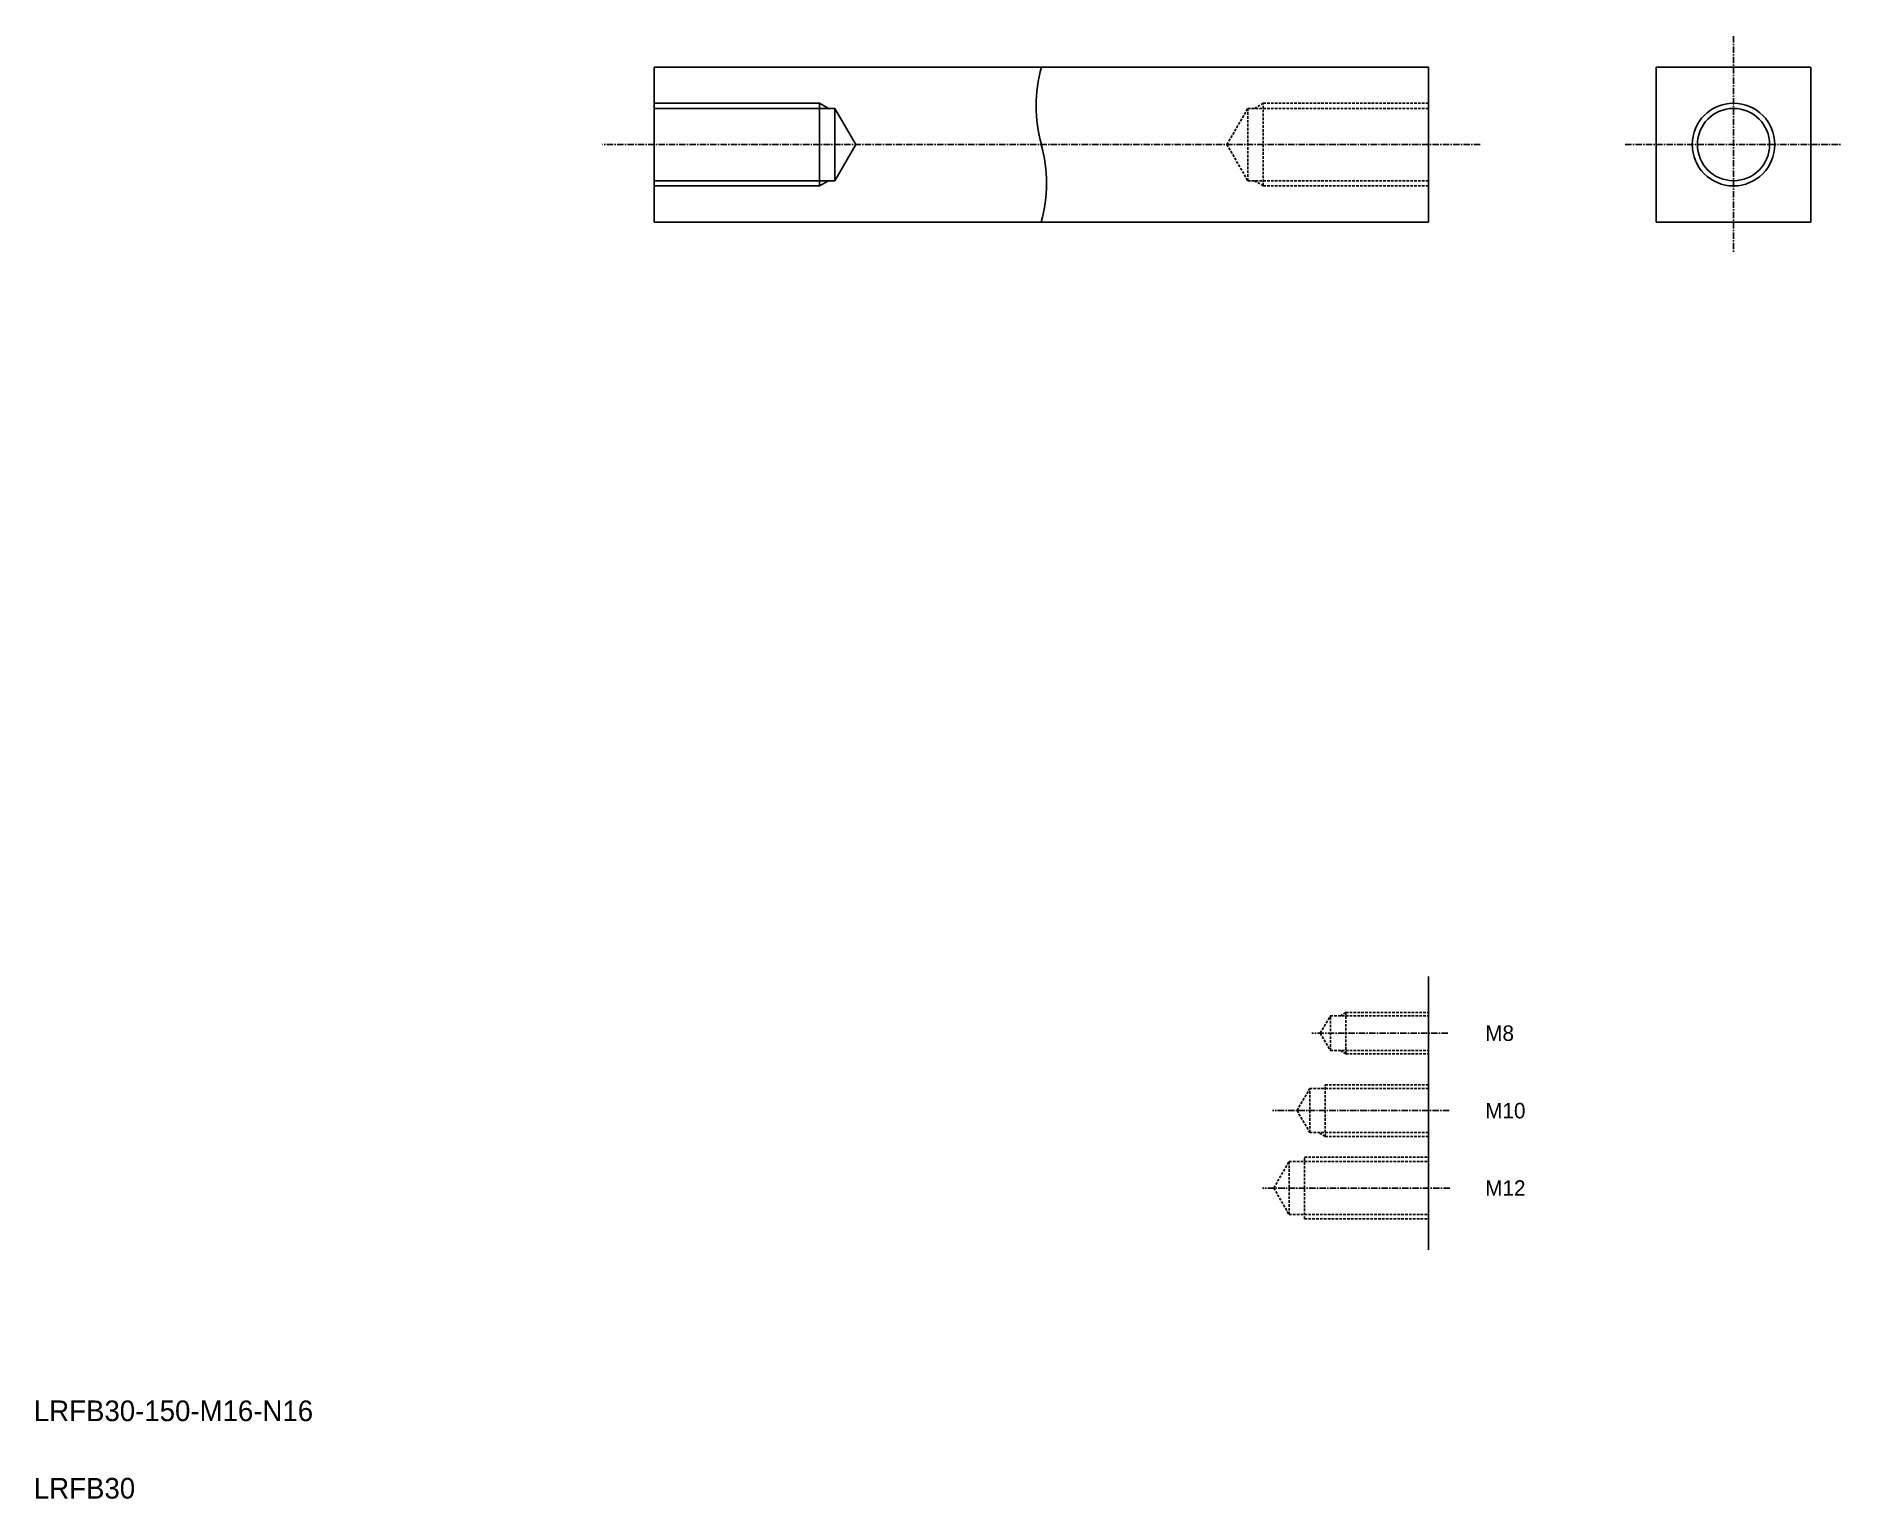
# Model space of a CAD drawing. Extents: x -28 to 322, y 62 to 345.
import ezdxf

# ---------------------------------------------------------------- set-up
doc = ezdxf.new("R2010")
doc.units = 0
doc.linetypes.add('CENTER', pattern=[2, 1.25, -0.25, 0.25, -0.25])
doc.linetypes.add('DASHED', pattern=[0.75, 0.5, -0.25])
doc.layers.get('0').update_dxf_attribs({"linetype": 'CONTINUOUS'})
doc.layers.add('CENTER', color=1, linetype='CENTER')

msp = doc.modelspace()

# ---------------------------------------------------------------- linework, layer by layer
at = {"color": 7, "linetype": 'CONTINUOUS'}
for p, q in [((91.67, 339.12), (241.67, 339.12)), ((91.67, 309.12), (91.67, 339.12)), ((241.67, 309.12), (241.67, 339.12)), ((315.79, 339.12), (285.79, 339.12)), ((285.79, 339.12), (285.79, 309.12)), ((315.79, 309.12), (315.79, 339.12)), ((91.67, 316.12), (91.67, 332.12)), ((126.67, 331.12), (91.67, 331.12)), ((123.67, 316.12), (123.67, 332.12)), ((126.67, 317.12), (126.67, 331.12)), ((130.71, 324.12), (126.67, 331.12)), ((130.71, 324.12), (126.67, 317.12)), ((126.67, 317.12), (91.67, 317.12)), ((241.67, 309.12), (91.67, 309.12)), ((285.79, 309.12), (315.79, 309.12))]:
    msp.add_line(p, q, dxfattribs=at)
at = {"color": 3, "linetype": 'CONTINUOUS'}
for p, q in [((123.67, 332.12), (91.67, 332.12)), ((123.67, 332.12), (125.4, 331.12)), ((123.67, 316.12), (91.67, 316.12)), ((123.67, 316.12), (125.4, 317.12))]:
    msp.add_line(p, q, dxfattribs=at)
at = {"color": 3, "linetype": 'DASHED'}
for p, q in [((202.63, 324.12), (206.67, 331.12)), ((206.67, 331.12), (241.67, 331.12)), ((206.67, 317.12), (206.67, 331.12)), ((209.67, 332.12), (207.94, 331.12)), ((209.67, 332.12), (241.67, 332.12)), ((209.67, 316.12), (209.67, 332.12)), ((202.63, 324.12), (206.67, 317.12)), ((206.67, 317.12), (241.67, 317.12)), ((209.67, 316.12), (207.94, 317.12)), ((209.67, 316.12), (241.67, 316.12)), ((220.72, 152.04), (222.67, 155.41)), ((222.67, 155.41), (241.67, 155.41)), ((222.67, 148.66), (222.67, 155.41)), ((225.67, 156.04), (224.59, 155.41)), ((225.67, 156.04), (241.67, 156.04)), ((225.67, 148.04), (225.67, 156.04)), ((220.72, 152.04), (222.67, 148.66)), ((222.67, 148.66), (241.67, 148.66)), ((225.67, 148.04), (224.59, 148.66)), ((225.67, 148.04), (241.67, 148.04)), ((216.22, 137.04), (218.67, 141.29)), ((218.67, 132.79), (218.67, 141.29)), ((218.67, 141.29), (241.67, 141.29)), ((221.67, 132.04), (221.67, 142.04)), ((221.67, 142.04), (241.67, 142.04)), ((216.22, 137.04), (218.67, 132.79)), ((218.67, 132.79), (241.67, 132.79)), ((221.67, 132.04), (220.37, 132.79)), ((221.67, 132.04), (241.67, 132.04)), ((211.71, 122.04), (214.67, 127.16)), ((214.67, 127.16), (241.67, 127.16)), ((214.67, 116.91), (214.67, 127.16)), ((217.67, 128.04), (241.67, 128.04)), ((217.67, 116.04), (217.67, 128.04)), ((211.71, 122.04), (214.67, 116.91)), ((214.67, 116.91), (241.67, 116.91)), ((217.67, 116.04), (241.67, 116.04))]:
    msp.add_line(p, q, dxfattribs=at)
msp.add_line((241.67, 163.01), (241.67, 110.07))
at = {"color": 3, "linetype": 'CONTINUOUS'}
msp.add_circle((300.79, 324.12), 8, dxfattribs=at)
msp.add_circle((300.79, 324.12), 8, dxfattribs=at)
at = {"color": 7, "linetype": 'CONTINUOUS'}
msp.add_circle((300.79, 324.12), 7, dxfattribs=at)
at = {"color": 3, "linetype": 'CONTINUOUS'}
for centre, start, end in [((194.29, 331.62), 164.8107, 195.1893), ((139.04, 316.62), 344.8107, 15.1893)]:
    msp.add_arc(centre, 28.62, start, end, dxfattribs=at)
at = {"layer": 'CENTER', "color": 1, "linetype": 'CENTER'}
for p, q in [((300.79, 345.12), (300.79, 303.12)), ((251.72, 324.12), (81.62, 324.12)), ((279.79, 324.12), (321.79, 324.12)), ((245.43, 152.04), (219.09, 152.04)), ((245.71, 137.04), (211.46, 137.04)), ((245.82, 122.04), (209.54, 122.04))]:
    msp.add_line(p, q, dxfattribs=at)

# ---------------------------------------------------------------- texts
at = {"color": 7}
for s, p in [('M8', (252.68, 150.53)), ('M10', (252.68, 135.53)), ('M12', (252.68, 120.53))]:
    msp.add_text(s, height=3, dxfattribs=at).set_placement(p)
at = {"linetype": 'CONTINUOUS'}
for s, p in [('LRFB30-150-M16-N16', (-28.55, 76.89)), ('LRFB30', (-28.55, 61.89))]:
    msp.add_text(s, height=4, dxfattribs=at).set_placement(p)

doc.saveas('drawing.dxf')
